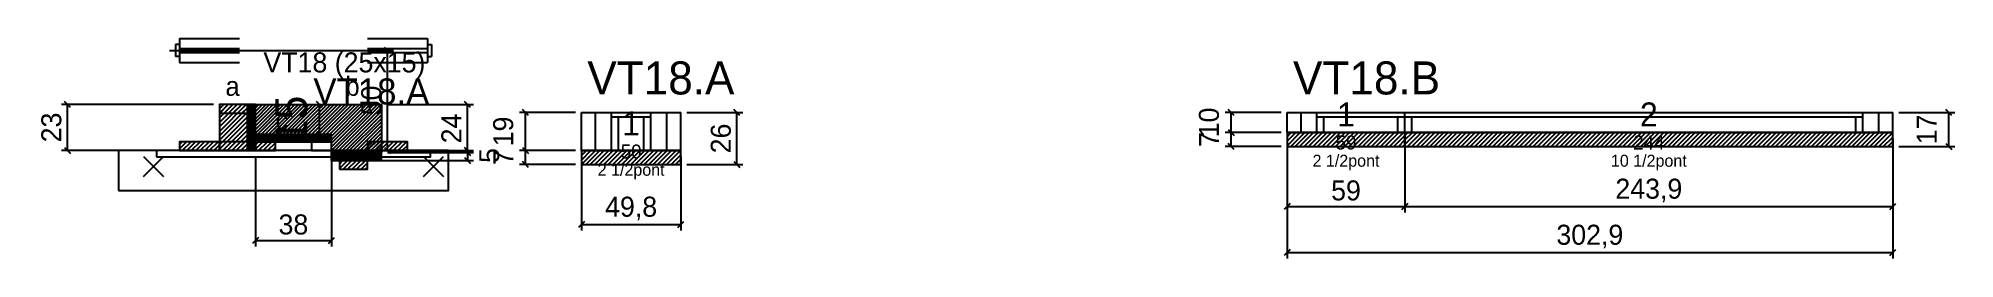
# Model space of a CAD drawing. Extents: x -69 to 890, y -73 to 37.
import ezdxf
from ezdxf.enums import TextEntityAlignment as Align

# ---------------------------------------------------------------- set-up
doc = ezdxf.new("R2010")
doc.units = 0
for name, color, linetype in [('5', 5, 'Continuous'), ('barrote', 126, 'Continuous'), ('CONCRETO', 251, 'Continuous'), ('COTA', 241, 'Continuous'), ('Cota Seção (2x)', 241, 'Continuous'), ('detalhes', 7, 'Continuous'), ('Hachura', 251, 'Continuous'), ('Madeira', 126, 'Continuous'), ('NOMENCLATURA', 7, 'Continuous'), ('Painéis', 200, 'Continuous'), ('presilha', 224, 'Continuous'), ('SARR_2.2x7', 40, 'Continuous'), ('SARR_3.5x7', 81, 'Continuous'), ('SCO-___-LAJ', 224, 'Continuous'), ('TENSOR', 224, 'Continuous'), ('texto', 7, 'Continuous'), ('Texto Seção', 7, 'Continuous')]:
    doc.layers.add(name, color=color, linetype=linetype)
doc.dimstyles.new('PAINEL', dxfattribs={"dimtxt": 10, "dimasz": 3, "dimexe": 3, "dimexo": 3, "dimgap": 3, "dimtad": 1, "dimblk": 'OBLIQUE', "dimblk1": 'OBLIQUE', "dimcen": 2.5, "dimclrd": 4, "dimclre": 4, "dimclrt": 240, "dimazin": 3, "dimtfac": 1, "dimtmove": 0, "dimatfit": 3})
doc.dimstyles.new('SECAO2X', dxfattribs={"dimtxt": 16, "dimasz": 3, "dimexe": 3, "dimexo": 3, "dimgap": 3, "dimtad": 1, "dimblk": 'OBLIQUE', "dimblk1": 'OBLIQUE', "dimcen": 2.5, "dimclrd": 4, "dimclre": 4, "dimclrt": 240, "dimazin": 3, "dimtfac": 1, "dimtmove": 0, "dimatfit": 3})

# ---------------------------------------------------------------- blocks, each defined once
blk = doc.blocks.new('_OBLIQUE')
at = {"color": 0, "linetype": 'BYBLOCK'}
blk.add_line((-0.5, -0.5), (0.5, 0.5), dxfattribs=at)

msp = doc.modelspace()

# ---------------------------------------------------------------- hatches: boundary and pattern name
at = {"layer": 'COTA'}
h = msp.add_hatch(dxfattribs=at)
h.set_pattern_fill('ANSI31', scale=0.4)
h.paths.add_polyline_path([(40, -11), (40, 4), (103, 4), (103, -20), (78, -20), (78, -11)])
h = msp.add_hatch(dxfattribs=at)
h.set_pattern_fill('ANSI31', scale=0.5)
h.paths.add_polyline_path([(203, -26), (252.8, -26), (252.8, -19), (203, -19)])
h = msp.add_hatch(dxfattribs=at)
h.set_pattern_fill('ANSI31', scale=0.5)
h.paths.add_polyline_path([(555.9, -17), (614.9, -17), (614.9, -10), (555.9, -10)])
h = msp.add_hatch(dxfattribs=at)
h.set_pattern_fill('ANSI31', scale=0.5)
h.paths.add_polyline_path([(614.9, -17), (858.8, -17), (858.8, -10), (614.9, -10)])
at = {"layer": 'Hachura'}
h = msp.add_hatch(dxfattribs=at)
h.set_pattern_fill('ANSI31', scale=0.5)
h.paths.add_polyline_path([(22, -19), (36, -19), (36, 4), (22, 4)])
h = msp.add_hatch(dxfattribs=at)
h.set_pattern_fill('ANSI31', scale=0.5)
h.paths.add_polyline_path([(22, -0.4), (36, -0.4), (36, 4), (22, 4)])
h = msp.add_hatch(dxfattribs=at)
h.set_pattern_fill('SOLID')
h.paths.add_polyline_path([(36, -19), (40, -19), (40, 4), (36, 4)])
h = msp.add_hatch(dxfattribs=at)
h.set_pattern_fill('ANSI31', scale=0.5)
h.paths.add_polyline_path([(2, -19), (22, -19), (22, -14.6), (2, -14.6)])
h = msp.add_hatch(dxfattribs=at)
h.set_pattern_fill('SOLID')
h.paths.add_polyline_path([(40, -14.6), (78, -14.6), (78, -11), (40, -11)])
h = msp.add_hatch(dxfattribs=at)
h.set_pattern_fill('ANSI31', scale=0.5)
h.paths.add_polyline_path([(40, -19), (50, -19), (50, -14.6), (40, -14.6)])
h = msp.add_hatch(dxfattribs=at)
h.set_pattern_fill('SOLID')
h.paths.add_polyline_path([(78, -19), (82, -19), (82, -24), (78, -24)])
h = msp.add_hatch(dxfattribs=at)
h.set_pattern_fill('ANSI31', scale=0.5)
h.paths.add_polyline_path([(82, -19), (96, -19), (96, -24), (82, -24)])
h = msp.add_hatch(dxfattribs=at)
h.set_pattern_fill('ANSI31', scale=0.5)
h.paths.add_polyline_path([(96, -19), (116, -19), (116, -14.6), (96, -14.6)])
h = msp.add_hatch(dxfattribs=at)
h.set_pattern_fill('SOLID')
h.paths.add_polyline_path([(78, -24), (103, -24), (103, -20), (78, -20)])
h = msp.add_hatch(dxfattribs=at)
h.set_pattern_fill('ANSI31', scale=0.5)
h.paths.add_polyline_path([(82, -28.4), (96, -28.4), (96, -24), (82, -24)])

# ---------------------------------------------------------------- linework, layer by layer
for p, q in [((0, 34), (0, 28)), ((2, 34), (0, 34)), ((2, 37), (32, 37)), ((2, 37), (2, 25)), ((2, 32), (32, 32)), ((2, 30), (32, 30)), ((96, 37), (126, 37)), ((96, 32), (126, 32)), ((96, 30), (126, 30)), ((126, 37), (126, 25)), ((126, 34), (128, 34)), ((128, 34), (128, 28)), ((2, 28), (0, 28)), ((2, 25), (32, 25)), ((96, 25), (126, 25)), ((126, 28), (128, 28))]:
    msp.add_line(p, q)
at = {"layer": 'barrote'}
msp.add_lwpolyline([(-28.5, -39), (136.5, -39), (136.5, -19), (-28.5, -19)], close=True, dxfattribs=at)
at = {"layer": 'CONCRETO'}
msp.add_lwpolyline([(40, -11), (40, 4), (103, 4), (103, -20), (78, -20), (78, -11)], close=True, dxfattribs=at)
at = {"layer": 'Madeira'}
for points in [[(22, -19), (36, -19), (36, 4), (22, 4)], [(22, -0.4), (36, -0.4), (36, 4), (22, 4)], [(2, -19), (22, -19), (22, -14.6), (2, -14.6)], [(22, -19), (36, -19), (36, -14.6), (22, -14.6)], [(40, -19), (50, -19), (50, -14.6), (40, -14.6)], [(68, -19), (78, -19), (78, -14.6), (68, -14.6)], [(82, -19), (96, -19), (96, -24), (82, -24)], [(96, -19), (116, -19), (116, -14.6), (96, -14.6)], [(82, -28.4), (96, -28.4), (96, -24), (82, -24)]]:
    msp.add_lwpolyline(points, close=True, dxfattribs=at)
at = {"layer": 'Painéis'}
for p, q in [((203, 0), (252.8, 0)), ((203, -19), (203, 0)), ((252.8, -19), (252.8, 0)), ((555.9, 0), (614.9, 0)), ((555.9, -10), (555.9, 0)), ((614.9, -10), (614.9, 0)), ((614.9, -10), (614.9, 0)), ((614.9, 0), (858.8, 0)), ((614.9, -10), (614.9, 0)), ((858.8, -10), (858.8, 0)), ((203, -19), (252.8, -19)), ((555.9, -10), (614.9, -10)), ((614.9, -10), (858.8, -10))]:
    msp.add_line(p, q, dxfattribs=at)
for points in [[(36, -19), (40, -19), (40, 4), (36, 4)], [(40, -14.6), (78, -14.6), (78, -11), (40, -11)], [(78, -19), (82, -19), (82, -24), (78, -24)], [(78, -24), (103, -24), (103, -20), (78, -20)]]:
    msp.add_lwpolyline(points, close=True, dxfattribs=at)
at = {"layer": 'presilha'}
for p, q in [((-16, -32), (-6, -22)), ((-16, -22), (-6, -32)), ((124, -32), (134, -22)), ((124, -22), (134, -32))]:
    msp.add_line(p, q, dxfattribs=at)
at = {"layer": 'SARR_2.2x7'}
for p, q in [((210, -19), (210, 0)), ((245.8, -19), (245.8, 0)), ((562.9, -10), (562.9, 0)), ((851.8, -10), (851.8, 0)), ((218, -2.2), (237.8, -2.2)), ((570.9, -2.2), (614.9, -2.2)), ((614.9, -2.2), (843.8, -2.2))]:
    msp.add_line(p, q, dxfattribs=at)
at = {"layer": 'SARR_3.5x7'}
for p, q in [((218, -19), (218, 0)), ((237.8, -19), (237.8, 0)), ((570.9, -10), (570.9, 0)), ((614.9, -10), (614.9, 0)), ((614.9, -10), (614.9, 0)), ((843.8, -10), (843.8, 0)), ((221.5, -19), (221.5, -2.2)), ((234.3, -19), (234.3, -2.2)), ((574.4, -10), (574.4, -2.2)), ((611.4, -10), (611.4, -2.2)), ((618.4, -10), (618.4, -2.2)), ((840.3, -10), (840.3, -2.2)), ((218, -19), (221.5, -19)), ((234.3, -19), (237.8, -19)), ((570.9, -10), (574.4, -10)), ((611.4, -10), (614.9, -10)), ((614.9, -10), (618.4, -10)), ((840.3, -10), (843.8, -10))]:
    msp.add_line(p, q, dxfattribs=at)
at = {"layer": 'SCO-___-LAJ'}
for points in [[(-9.5, -22.2), (127.5, -22.2), (127.5, -19), (-9.5, -19)], [(203, -26), (252.8, -26), (252.8, -19), (203, -19)], [(555.9, -17), (614.9, -17), (614.9, -10), (555.9, -10)], [(614.9, -17), (858.8, -17), (858.8, -10), (614.9, -10)]]:
    msp.add_lwpolyline(points, close=True, dxfattribs=at)
at = {"layer": 'TENSOR'}
msp.add_line((-3, 31), (101, 31), dxfattribs=at)

# ---------------------------------------------------------------- texts
at = {"layer": '5'}
for s, height, p in [('1', 12, (227.9, -5.5)), ('1', 12, (585.4, -1)), ('2', 12, (736.85, -1)), ('50', 7, (227.9, -19.5)), ('59', 7, (585.4, -15)), ('244', 7, (736.85, -15))]:
    msp.add_text(s, height=height, dxfattribs=at).set_placement(p, align=Align.MIDDLE_CENTER)
at = {"layer": 'detalhes'}
for s, p in [('a', (25, 8.3)), ('b', (85, 8.3)), ('c', (50, -8.5))]:
    msp.add_text(s, height=9.6, dxfattribs=at).set_placement(p)
at = {"layer": 'NOMENCLATURA'}
for s, p in [('VT18.A', (206, 9)), ('VT18.B', (558.9, 9))]:
    msp.add_text(s, height=16.5, dxfattribs=at).set_placement(p)
at = {"layer": 'texto', "char_height": 6, "attachment_point": 5}
for s, insert in [('2 1/2pont', (227.9, -29.5)), ('2 1/2pont', (585.4, -25)), ('10 1/2pont', (736.85, -25))]:
    msp.add_mtext(s, dxfattribs=dict(at, insert=insert))
at = {"layer": 'Texto Seção'}
for s, height, p in [('VT18 (25x15)', 10, (44, 20)), ('VT18.A', 13, (69, 4))]:
    msp.add_text(s, height=height, dxfattribs=at).set_placement(p)

# ---------------------------------------------------------------- dimensions: what is measured, and where the dimension line sits
at = {"layer": 'COTA'}
for base, p1, p2 in [((106, -19), (96, -19), (96, 31)), ((-54, -19), (2, -19), (22, 4)), ((146, -20), (103, -20), (103, 4)), ((175, -19), (203, -19), (203, 0)), ((280.8, -26), (252.8, -26), (252.8, 0)), ((527.9, -10), (555.9, -10), (555.9, 0)), ((886.8, -17), (858.8, -17), (858.8, 0)), ((527.9, -17), (555.9, -17), (555.9, -10)), ((146, -19), (96, -19), (96, -24)), ((175, -26), (203, -26), (203, -19))]:
    msp.add_linear_dim(base=base, p1=p1, p2=p2, angle=90, dimstyle='PAINEL', dxfattribs=at).render()
for base, p1, p2 in [((40, -64), (40, -19), (78, -19)), ((203, -56), (203, -19), (252.8, -19)), ((555.9, -47), (555.9, -10), (614.9, -10)), ((555.9, -70), (555.9, -10), (858.8, -10)), ((614.9, -47), (614.9, -10), (858.8, -10))]:
    msp.add_linear_dim(base=base, p1=p1, p2=p2, dimstyle='PAINEL', dxfattribs=at).render()
at = {"layer": 'Cota Seção (2x)'}
msp.add_linear_dim(base=(72, -11), p1=(40, -11), p2=(40, 4), angle=90, dimstyle='SECAO2X', dxfattribs=at).render()

doc.saveas('drawing.dxf')
